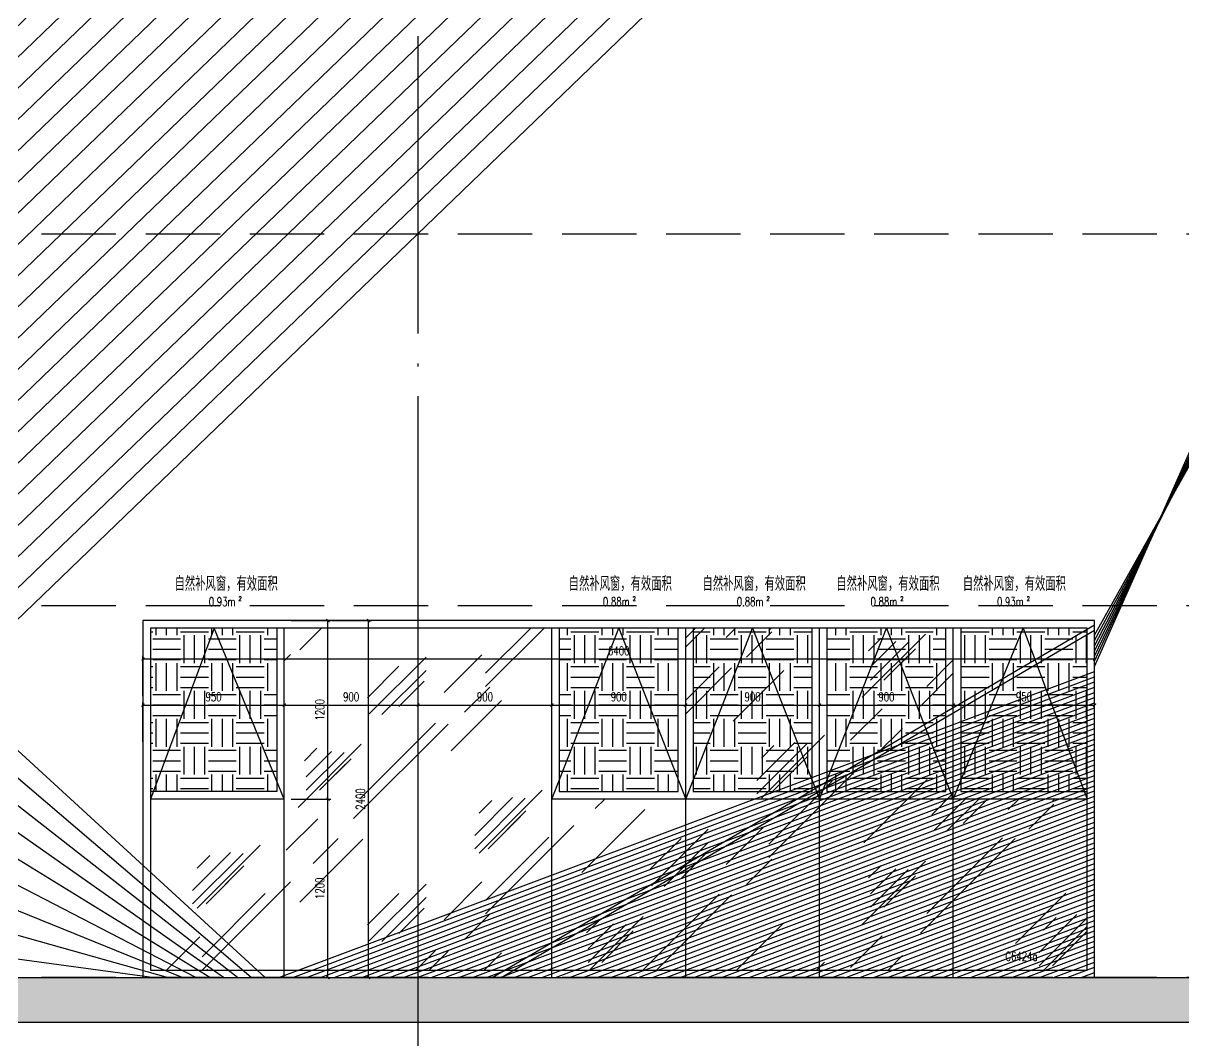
# Model space of a CAD drawing. Extents: x -4210259 to 293730, y -7499 to 868879.
# Drawn here: x -1753996 to -1746190, y 516812 to 523655 of the extents above; entities that cross this region are included whole.
import ezdxf

# ---------------------------------------------------------------- set-up
doc = ezdxf.new("R2010")
doc.units = 0
doc.header["$LTSCALE"] = 1000
doc.header["$MEASUREMENT"] = 0
doc.linetypes.add('__DASH', pattern=[0.35, 0.25, -0.1])
doc.linetypes.add('DOTE', pattern=[2.4200000000000004, 2, -0.2, 0.02, -0.2])
doc.layers.get('Defpoints').update_dxf_attribs({"color": 210})
for name, color, linetype in [('A-AXIS-DOTE', 14, 'DOTE'), ('A-HATCH-2', 251, 'Continuous'), ('A-LIN-V', 9, 'Continuous'), ('A-WINDOW', 140, 'Continuous'), ('A-门窗表显示尺寸', 160, 'Continuous'), ('AS-WALL', 40, 'Continuous'), ('SPACE', 7, 'Continuous'), ('SPACE_HATCH', 8, 'Continuous')]:
    doc.layers.add(name, color=color, linetype=linetype)
doc.layers.add('A-WALL-HATCH', color=8, linetype='Continuous', lineweight=13)
doc.styles.add('_TCH_SPACE', font='SIMPLEX', dxfattribs={"height": 5, "bigfont": 'GBCBIG'})
doc.styles.add('A-DIM_T3', font='SIMPLEX', dxfattribs={"width": 0.7058823529411765, "bigfont": 'GBCBIG'})
doc.styles.add('A-STANDARD', font='SIMPLEX', dxfattribs={"bigfont": 'GBCBIG'})
doc.dimstyles.new('A-DIM&&20', dxfattribs={"dimtxt": 59.5, "dimasz": 20, "dimexe": 20, "dimexo": 20, "dimgap": 25.25, "dimtad": 1, "dimdec": 0, "dimzin": 0, "dimdsep": 46, "dimtxsty": 'A-DIM_T3', "dimblk": 'ARCHTICK', "dimcen": 0.09, "dimclrt": 7, "dimazin": 2, "dimtfac": 1, "dimtdec": 0, "dimtix": 1, "dimtmove": 2, "dimatfit": 3, "dimfxl": 0, "dimtolj": 1, "dimtzin": 0, "dimarcsym": 0})
pattern_1 = [(0, (0, 0), (187.5, 187.5), [187.5, -187.5]), (0, (0, 70.3125), (187.5, 187.5), [187.5, -187.5]), (0, (0, 140.625), (187.5, 187.5), [187.5, -187.5]), (90, (23.4375, 164.0625), (-187.5, 187.5), [187.5, -187.5]), (90, (93.75, 164.0625), (-187.5, 187.5), [187.5, -187.5]), (90, (164.0625, 164.0625), (-187.5, 187.5), [187.5, -187.5])]

# ---------------------------------------------------------------- blocks, each defined once
blk = doc.blocks.new('_ArchTick')
at = {"color": 0, "linetype": 'ByBlock', "const_width": 0.4}
blk.add_lwpolyline([(-0.5, -0.5), (0.5, 0.5)], dxfattribs=at)
blk = doc.blocks.new('*D1509')
at = {"layer": 'A-门窗表显示尺寸', "color": 0, "lineweight": -2}
for p, q in [((-1687760.399683436, 518822.255801638), (-1687760.399683436, 519089.707828153)), ((-1687760.399683436, 519069.707828153), (-1686810.399681441, 519069.707828153)), ((-1686810.399681441, 518822.255801638), (-1686810.399681441, 519089.707828153))]:
    blk.add_line(p, q, dxfattribs=at)
at = {"layer": 'Defpoints', "color": 0}
for p in [(-1686810.399681441, 519069.707828153), (-1687760.399683436, 518802.255801638), (-1686810.399681441, 518802.255801638)]:
    blk.add_point(p, dxfattribs=at)
at = {"layer": 'A-门窗表显示尺寸', "color": 0, "lineweight": -2, "xscale": 20, "yscale": 20, "zscale": 20, "rotation": 180}
blk.add_blockref('_ArchTick', (-1687760.399683436, 519069.707828153), dxfattribs=at)
at = {"layer": 'A-门窗表显示尺寸', "color": 0, "lineweight": -2, "xscale": 20, "yscale": 20, "zscale": 20}
blk.add_blockref('_ArchTick', (-1686810.399681441, 519069.707828153), dxfattribs=at)
at = {"layer": 'A-门窗表显示尺寸', "color": 7, "insert": (-1687285.399682438, 519124.707828153), "char_height": 59.5, "attachment_point": 5, "style": 'A-DIM_T3'}
blk.add_mtext('\\A1;950', dxfattribs=at)
blk = doc.blocks.new('*D1510')
at = {"layer": 'A-门窗表显示尺寸', "color": 0, "lineweight": -2}
for p, q in [((-1686810.399681441, 518822.255801638), (-1686810.399681441, 519089.707828153)), ((-1686810.399681441, 519069.707828153), (-1685910.399683264, 519069.707828153)), ((-1685910.399683264, 518822.255801638), (-1685910.399683264, 519089.707828153))]:
    blk.add_line(p, q, dxfattribs=at)
at = {"layer": 'Defpoints', "color": 0}
for p in [(-1685910.399683264, 519069.707828153), (-1686810.399681441, 518802.255801638), (-1685910.399683264, 518802.255801638)]:
    blk.add_point(p, dxfattribs=at)
at = {"layer": 'A-门窗表显示尺寸', "color": 0, "lineweight": -2, "xscale": 20, "yscale": 20, "zscale": 20, "rotation": 180}
blk.add_blockref('_ArchTick', (-1686810.399681441, 519069.707828153), dxfattribs=at)
at = {"layer": 'A-门窗表显示尺寸', "color": 0, "lineweight": -2, "xscale": 20, "yscale": 20, "zscale": 20}
blk.add_blockref('_ArchTick', (-1685910.399683264, 519069.707828153), dxfattribs=at)
at = {"layer": 'A-门窗表显示尺寸', "color": 7, "insert": (-1686360.399682352, 519124.707828153), "char_height": 59.5, "attachment_point": 5, "style": 'A-DIM_T3'}
blk.add_mtext('\\A1;900', dxfattribs=at)
blk = doc.blocks.new('*D1511')
at = {"layer": 'A-门窗表显示尺寸', "color": 0, "lineweight": -2}
for p, q in [((-1685910.399683264, 518822.255801638), (-1685910.399683264, 519089.707828153)), ((-1685910.399683264, 519069.707828153), (-1685010.399681441, 519069.707828153)), ((-1685010.399681441, 518822.255801638), (-1685010.399681441, 519089.707828153))]:
    blk.add_line(p, q, dxfattribs=at)
at = {"layer": 'Defpoints', "color": 0}
for p in [(-1685010.399681441, 519069.707828153), (-1685910.399683264, 518802.255801638), (-1685010.399681441, 518802.255801638)]:
    blk.add_point(p, dxfattribs=at)
at = {"layer": 'A-门窗表显示尺寸', "color": 0, "lineweight": -2, "xscale": 20, "yscale": 20, "zscale": 20, "rotation": 180}
blk.add_blockref('_ArchTick', (-1685910.399683264, 519069.707828153), dxfattribs=at)
at = {"layer": 'A-门窗表显示尺寸', "color": 0, "lineweight": -2, "xscale": 20, "yscale": 20, "zscale": 20}
blk.add_blockref('_ArchTick', (-1685010.399681441, 519069.707828153), dxfattribs=at)
at = {"layer": 'A-门窗表显示尺寸', "color": 7, "insert": (-1685460.399682352, 519124.707828153), "char_height": 59.5, "attachment_point": 5, "style": 'A-DIM_T3'}
blk.add_mtext('\\A1;900', dxfattribs=at)
blk = doc.blocks.new('*D1512')
at = {"layer": 'A-门窗表显示尺寸', "color": 0, "lineweight": -2}
for p, q in [((-1685010.399681441, 518822.255801638), (-1685010.399681441, 519089.707828153)), ((-1685010.399681441, 519069.707828153), (-1684110.399681441, 519069.707828153)), ((-1684110.399681441, 518822.255801638), (-1684110.399681441, 519089.707828153))]:
    blk.add_line(p, q, dxfattribs=at)
at = {"layer": 'Defpoints', "color": 0}
for p in [(-1684110.399681441, 519069.707828153), (-1685010.399681441, 518802.255801638), (-1684110.399681441, 518802.255801638)]:
    blk.add_point(p, dxfattribs=at)
at = {"layer": 'A-门窗表显示尺寸', "color": 0, "lineweight": -2, "xscale": 20, "yscale": 20, "zscale": 20, "rotation": 180}
blk.add_blockref('_ArchTick', (-1685010.399681441, 519069.707828153), dxfattribs=at)
at = {"layer": 'A-门窗表显示尺寸', "color": 0, "lineweight": -2, "xscale": 20, "yscale": 20, "zscale": 20}
blk.add_blockref('_ArchTick', (-1684110.399681441, 519069.707828153), dxfattribs=at)
at = {"layer": 'A-门窗表显示尺寸', "color": 7, "insert": (-1684560.399681441, 519124.707828153), "char_height": 59.5, "attachment_point": 5, "style": 'A-DIM_T3'}
blk.add_mtext('\\A1;900', dxfattribs=at)
blk = doc.blocks.new('*D1513')
at = {"layer": 'A-门窗表显示尺寸', "color": 0, "lineweight": -2}
for p, q in [((-1684110.399681441, 518822.255801638), (-1684110.399681441, 519089.707828153)), ((-1684110.399681441, 519069.707828153), (-1683210.399681441, 519069.707828153)), ((-1683210.399681441, 518822.255801638), (-1683210.399681441, 519089.707828153))]:
    blk.add_line(p, q, dxfattribs=at)
at = {"layer": 'Defpoints', "color": 0}
for p in [(-1683210.399681441, 519069.707828153), (-1684110.399681441, 518802.255801638), (-1683210.399681441, 518802.255801638)]:
    blk.add_point(p, dxfattribs=at)
at = {"layer": 'A-门窗表显示尺寸', "color": 0, "lineweight": -2, "xscale": 20, "yscale": 20, "zscale": 20, "rotation": 180}
blk.add_blockref('_ArchTick', (-1684110.399681441, 519069.707828153), dxfattribs=at)
at = {"layer": 'A-门窗表显示尺寸', "color": 0, "lineweight": -2, "xscale": 20, "yscale": 20, "zscale": 20}
blk.add_blockref('_ArchTick', (-1683210.399681441, 519069.707828153), dxfattribs=at)
at = {"layer": 'A-门窗表显示尺寸', "color": 7, "insert": (-1683660.399681441, 519124.707828153), "char_height": 59.5, "attachment_point": 5, "style": 'A-DIM_T3'}
blk.add_mtext('\\A1;900', dxfattribs=at)
blk = doc.blocks.new('*D1514')
at = {"layer": 'A-门窗表显示尺寸', "color": 0, "lineweight": -2}
for p, q in [((-1683210.399681441, 518822.255801638), (-1683210.399681441, 519089.707828153)), ((-1683210.399681441, 519069.707828153), (-1682310.399681441, 519069.707828153)), ((-1682310.399681441, 518822.255801638), (-1682310.399681441, 519089.707828153))]:
    blk.add_line(p, q, dxfattribs=at)
at = {"layer": 'Defpoints', "color": 0}
for p in [(-1682310.399681441, 519069.707828153), (-1683210.399681441, 518802.255801638), (-1682310.399681441, 518802.255801638)]:
    blk.add_point(p, dxfattribs=at)
at = {"layer": 'A-门窗表显示尺寸', "color": 0, "lineweight": -2, "xscale": 20, "yscale": 20, "zscale": 20, "rotation": 180}
blk.add_blockref('_ArchTick', (-1683210.399681441, 519069.707828153), dxfattribs=at)
at = {"layer": 'A-门窗表显示尺寸', "color": 0, "lineweight": -2, "xscale": 20, "yscale": 20, "zscale": 20}
blk.add_blockref('_ArchTick', (-1682310.399681441, 519069.707828153), dxfattribs=at)
at = {"layer": 'A-门窗表显示尺寸', "color": 7, "insert": (-1682760.399681441, 519124.707828153), "char_height": 59.5, "attachment_point": 5, "style": 'A-DIM_T3'}
blk.add_mtext('\\A1;900', dxfattribs=at)
blk = doc.blocks.new('*D1515')
at = {"layer": 'A-门窗表显示尺寸', "color": 0, "lineweight": -2}
for p, q in [((-1682310.399681441, 518822.255801638), (-1682310.399681441, 519089.707828153)), ((-1682310.399681441, 519069.707828153), (-1681360.399681441, 519069.707828153)), ((-1681360.399681441, 518822.255801638), (-1681360.399681441, 519089.707828153))]:
    blk.add_line(p, q, dxfattribs=at)
at = {"layer": 'Defpoints', "color": 0}
for p in [(-1681360.399681441, 519069.707828153), (-1682310.399681441, 518802.255801638), (-1681360.399681441, 518802.255801638)]:
    blk.add_point(p, dxfattribs=at)
at = {"layer": 'A-门窗表显示尺寸', "color": 0, "lineweight": -2, "xscale": 20, "yscale": 20, "zscale": 20, "rotation": 180}
blk.add_blockref('_ArchTick', (-1682310.399681441, 519069.707828153), dxfattribs=at)
at = {"layer": 'A-门窗表显示尺寸', "color": 0, "lineweight": -2, "xscale": 20, "yscale": 20, "zscale": 20}
blk.add_blockref('_ArchTick', (-1681360.399681441, 519069.707828153), dxfattribs=at)
at = {"layer": 'A-门窗表显示尺寸', "color": 7, "insert": (-1681835.399681441, 519124.707828153), "char_height": 59.5, "attachment_point": 5, "style": 'A-DIM_T3'}
blk.add_mtext('\\A1;950', dxfattribs=at)
blk = doc.blocks.new('*D1516')
at = {"layer": 'A-门窗表显示尺寸', "color": 0, "lineweight": -2}
for p, q in [((-1686490.399683437, 519637.4520265153), (-1686222.947656922, 519637.4520265153)), ((-1686242.947656922, 517237.452026492), (-1686242.947656922, 519637.4520265153)), ((-1686490.399683437, 517237.452026492), (-1686222.947656922, 517237.452026492))]:
    blk.add_line(p, q, dxfattribs=at)
at = {"layer": 'Defpoints', "color": 0}
for p in [(-1686510.399683437, 519637.4520265153), (-1686242.947656922, 519637.4520265153), (-1686510.399683437, 517237.452026492)]:
    blk.add_point(p, dxfattribs=at)
at = {"layer": 'A-门窗表显示尺寸', "color": 0, "lineweight": -2, "xscale": 20, "yscale": 20, "zscale": 20}
for p, rotation in [((-1686242.947656922, 519637.4520265153), 90), ((-1686242.947656922, 517237.452026492), 270)]:
    blk.add_blockref('_ArchTick', p, dxfattribs=dict(at, rotation=rotation))
at = {"layer": 'A-门窗表显示尺寸', "color": 7, "insert": (-1686297.947656922, 518437.452026504), "char_height": 59.5, "attachment_point": 5, "rotation": 90, "style": 'A-DIM_T3'}
blk.add_mtext('\\A1;2400', dxfattribs=at)
blk = doc.blocks.new('*D1517')
at = {"layer": 'A-门窗表显示尺寸', "color": 0, "lineweight": -2}
for p, q in [((-1687760.399683436, 519132.255801638), (-1687760.399683436, 519399.707828153)), ((-1687760.399683436, 519379.707828153), (-1681360.399681441, 519379.707828153)), ((-1681360.399681441, 519132.255801638), (-1681360.399681441, 519399.707828153))]:
    blk.add_line(p, q, dxfattribs=at)
at = {"layer": 'Defpoints', "color": 0}
for p in [(-1681360.399681441, 519379.707828153), (-1687760.399683436, 519112.255801638), (-1681360.399681441, 519112.255801638)]:
    blk.add_point(p, dxfattribs=at)
at = {"layer": 'A-门窗表显示尺寸', "color": 0, "lineweight": -2, "xscale": 20, "yscale": 20, "zscale": 20, "rotation": 180}
blk.add_blockref('_ArchTick', (-1687760.399683436, 519379.707828153), dxfattribs=at)
at = {"layer": 'A-门窗表显示尺寸', "color": 0, "lineweight": -2, "xscale": 20, "yscale": 20, "zscale": 20}
blk.add_blockref('_ArchTick', (-1681360.399681441, 519379.707828153), dxfattribs=at)
at = {"layer": 'A-门窗表显示尺寸', "color": 7, "insert": (-1684560.399682438, 519434.707828153), "char_height": 59.5, "attachment_point": 5, "style": 'A-DIM_T3'}
blk.add_mtext('\\A1;6400', dxfattribs=at)
blk = doc.blocks.new('*D1518')
at = {"layer": 'A-门窗表显示尺寸', "color": 0, "lineweight": -2}
for p, q in [((-1686763.34733851, 518437.4520265152), (-1686495.895311995, 518437.4520265152)), ((-1686515.895311995, 517237.452026492), (-1686515.895311995, 518437.4520265152)), ((-1686763.34733851, 517237.452026492), (-1686495.895311995, 517237.452026492))]:
    blk.add_line(p, q, dxfattribs=at)
at = {"layer": 'Defpoints', "color": 0}
for p in [(-1686783.34733851, 518437.4520265152), (-1686515.895311995, 518437.4520265152), (-1686783.34733851, 517237.452026492)]:
    blk.add_point(p, dxfattribs=at)
at = {"layer": 'A-门窗表显示尺寸', "color": 0, "lineweight": -2, "xscale": 20, "yscale": 20, "zscale": 20}
for p, rotation in [((-1686515.895311995, 518437.4520265152), 90), ((-1686515.895311995, 517237.452026492), 270)]:
    blk.add_blockref('_ArchTick', p, dxfattribs=dict(at, rotation=rotation))
at = {"layer": 'A-门窗表显示尺寸', "color": 7, "insert": (-1686570.895311995, 517837.452026504), "char_height": 59.5, "attachment_point": 5, "rotation": 90, "style": 'A-DIM_T3'}
blk.add_mtext('\\A1;1200', dxfattribs=at)
blk = doc.blocks.new('*D1519')
at = {"layer": 'A-门窗表显示尺寸', "color": 0, "lineweight": -2}
for p, q in [((-1686763.34733851, 519637.4520265153), (-1686495.895311995, 519637.4520265153)), ((-1686515.895311995, 518437.4520265152), (-1686515.895311995, 519637.4520265153)), ((-1686763.34733851, 518437.4520265152), (-1686495.895311995, 518437.4520265152))]:
    blk.add_line(p, q, dxfattribs=at)
at = {"layer": 'Defpoints', "color": 0}
for p in [(-1686783.34733851, 519637.4520265153), (-1686515.895311995, 519637.4520265153), (-1686783.34733851, 518437.4520265152)]:
    blk.add_point(p, dxfattribs=at)
at = {"layer": 'A-门窗表显示尺寸', "color": 0, "lineweight": -2, "xscale": 20, "yscale": 20, "zscale": 20}
for p, rotation in [((-1686515.895311995, 519637.4520265153), 90), ((-1686515.895311995, 518437.4520265152), 270)]:
    blk.add_blockref('_ArchTick', p, dxfattribs=dict(at, rotation=rotation))
at = {"layer": 'A-门窗表显示尺寸', "color": 7, "insert": (-1686570.895311995, 519037.4520265156), "char_height": 59.5, "attachment_point": 5, "rotation": 90, "style": 'A-DIM_T3'}
blk.add_mtext('\\A1;1200', dxfattribs=at)
blk = doc.blocks.new('34543654')
at = {"layer": 'A-WALL-HATCH'}
h = blk.add_hatch(dxfattribs=at)
h.set_pattern_fill('玻璃2', color=256, scale=100)
h.set_pattern_definition([(45, (64850, 60), (0, 1527.350647362943), [600, -360, 600, -360, 240, -523.28157]), (45, (64820, 90), (0, 1527.350647362943), [480, -600, 360, -360, 420, -463.28157]), (45, (64820, 180), (0, 1527.350647362943), [360, -720, 240, -360, 540, -463.28157]), (45, (64910, 90), (0, 1527.350647362943), [360, -720, 300, -1303.2815]), (45, (65000, 180), (0, 1527.350647362943), [180, -900, 120, -1483.2815]), (45, (64850, 330), (0, 1527.350647362943), [120, -900, 120, -480, 300, -763.28157]), (45, (65390, 240), (0, 1527.350647362943), [600, -900, 720, -475.28157]), (45, (65390, 150), (0, 1527.350647362943), [840, -600, 900, -355.28157]), (45, (65540, 270), (0, -1697.056274847714), [600, -840, 480, -763.28157]), (45, (65450, 450), (0, 1527.350647362943), [300, -1200, 360, -823.28157]), (45, (65630, 360), (0, 1527.350647362943), [240, -1200, 240, -1003.2815])])
h.paths.add_polyline_path([(-1687710.399683444, 517287.4520264955), (-1681410.399681449, 517287.4520265053), (-1681410.399681441, 518437.452026515), (-1682310.399681441, 518437.4520265151), (-1682310.399681441, 519587.452026515), (-1684110.399681441, 519587.452026515), (-1684110.399681441, 518437.4520265151), (-1685010.39968144, 518437.452026515), (-1685010.399681441, 519587.4520265151), (-1686810.399681441, 519587.452026515), (-1686810.399681441, 518437.452026515), (-1687710.399683436, 518437.452026515)])
at = {"layer": 'SPACE_HATCH'}
h = blk.add_hatch(dxfattribs=at)
h.set_pattern_fill('土壤', color=1, scale=50, style=0)
h.set_pattern_definition(pattern_1)
h.paths.add_polyline_path([(-1687710.399683405, 518487.4520264147), (-1686860.399683404, 518487.4520267226), (-1686860.399683543, 519587.4520265012), (-1687710.399683531, 519587.4520265844)])
h = blk.add_hatch(dxfattribs=at)
h.set_pattern_fill('土壤', color=1, scale=50, style=0)
h.set_pattern_definition(pattern_1)
h.paths.add_polyline_path([(-1684160.39968146, 518487.452026469), (-1684960.39968145, 518487.4520264275), (-1684960.399681289, 519587.4520266029), (-1684160.399681542, 519587.452026594)])
h = blk.add_hatch(dxfattribs=at)
h.set_pattern_fill('土壤', color=1, scale=50, style=0)
h.set_pattern_definition(pattern_1)
h.paths.add_polyline_path([(-1683260.39968146, 518487.4520264663), (-1684060.39968145, 518487.4520264248), (-1684060.399681289, 519587.4520266002), (-1683260.399681542, 519587.4520265912)])
h = blk.add_hatch(dxfattribs=at)
h.set_pattern_fill('土壤', color=1, scale=50, style=0)
h.set_pattern_definition(pattern_1)
h.paths.add_polyline_path([(-1682360.39968146, 518487.4520264663), (-1683160.39968145, 518487.4520264248), (-1683160.399681289, 519587.4520266002), (-1682360.399681542, 519587.4520265912)])
h = blk.add_hatch(dxfattribs=at)
h.set_pattern_fill('土壤', color=1, scale=50, style=0)
h.set_pattern_definition(pattern_1)
h.paths.add_polyline_path([(-1681410.399681472, 518487.4520264147), (-1682260.399681473, 518487.4520267226), (-1682260.399681334, 519587.4520265012), (-1681410.399681345, 519587.4520265844)])
at = {"layer": 'A-WINDOW'}
for p, q in [((-1686860.399683436, 519587.4520265178), (-1686860.399683436, 518487.4520264969)), ((-1686810.399681441, 517237.452026515), (-1686810.399681441, 519587.452026515)), ((-1685910.399681441, 517237.452026515), (-1685910.399681441, 519587.452026515)), ((-1685010.399681441, 517237.452026515), (-1685010.399681441, 519587.452026515)), ((-1684960.399681446, 519587.4520265166), (-1684960.399681446, 518487.4520264789)), ((-1684160.399681446, 518487.4520264762), (-1684160.399681446, 519587.4520265124)), ((-1684110.399681441, 517237.452026515), (-1684110.399681441, 519587.452026515)), ((-1684060.399681446, 519587.4520265139), (-1684060.399681446, 518487.4520264762)), ((-1683260.399681446, 518487.4520264762), (-1683260.399681446, 519587.4520265124)), ((-1683210.399681441, 517237.452026515), (-1683210.399681441, 519587.452026515)), ((-1683160.399681446, 519587.4520265139), (-1683160.399681446, 518487.4520264762)), ((-1682360.399681446, 518487.4520264762), (-1682360.399681446, 519587.4520265124)), ((-1682310.399681441, 517237.452026515), (-1682310.399681441, 519587.452026515)), ((-1682260.399681441, 519587.4520265151), (-1682260.399681441, 518487.4520264941)), ((-1686860.399683436, 518487.4520264969), (-1687710.399683436, 518487.4520264969)), ((-1686810.399681441, 518437.452026515), (-1687710.399683436, 518437.452026515)), ((-1684110.399681441, 518437.4520265151), (-1685010.39968144, 518437.452026515)), ((-1684960.399681446, 518487.4520264789), (-1684160.399681446, 518487.4520264789)), ((-1683210.399681441, 518437.4520265124), (-1684110.39968144, 518437.4520265122)), ((-1684060.399681446, 518487.4520264762), (-1683260.399681446, 518487.4520264762)), ((-1682310.399681441, 518437.4520265124), (-1683210.39968144, 518437.4520265122)), ((-1683160.399681446, 518487.4520264762), (-1682360.399681446, 518487.4520264762)), ((-1681410.399681441, 518437.452026515), (-1682310.399681441, 518437.4520265151)), ((-1682260.399681441, 518487.4520264969), (-1681410.399681441, 518487.4520264969))]:
    blk.add_line(p, q, dxfattribs=at)
for points in [[(-1687760.399683436, 517237.4520264918), (-1681360.399681441, 517237.452026515), (-1681360.399681441, 519637.452026515), (-1687760.399683436, 519637.452026515)], [(-1687710.399683436, 517287.4520264919), (-1681410.399681441, 517287.4520265149), (-1681410.399681441, 519587.452026515), (-1687710.399683436, 519587.452026515)]]:
    blk.add_lwpolyline(points, close=True, dxfattribs=at)
for points in [[(-1686810.399683436, 518437.452026515), (-1687280.799363028, 519587.452026515), (-1687710.399683436, 518437.452026515)], [(-1685010.399681441, 518437.452026515), (-1684560.399682438, 519587.452026515), (-1684110.399681441, 518437.452026515)], [(-1684110.399681441, 518437.4520265123), (-1683660.399682438, 519587.4520265123), (-1683210.399681441, 518437.4520265123)], [(-1683210.399681441, 518437.4520265123), (-1682760.399682438, 519587.4520265123), (-1682310.399681441, 518437.4520265123)], [(-1682310.399681441, 518437.452026515), (-1681840.000001848, 519587.452026515), (-1681410.399681441, 518437.452026515)]]:
    blk.add_lwpolyline(points, dxfattribs=at)
at = {"layer": 'A-门窗表显示尺寸', "color": 3, "style": 'A-STANDARD', "width": 0.7058823529411765}
blk.add_text('C6424a', height=59.5, dxfattribs=at).set_placement((-1681960, 517350))
at = {"layer": 'SPACE', "color": 1, "style": '_TCH_SPACE'}
for p in [(-1687548.0334254, 519837.4520265112), (-1684897.234044402, 519837.4520264756), (-1683997.234044402, 519837.4520264729), (-1683097.234044402, 519837.4520264729), (-1682247.234024583, 519837.4520265112)]:
    blk.add_text('自然补风窗，有效面积', height=96.45390070921985, dxfattribs=at).set_placement(p)
at = {"layer": 'SPACE', "color": 1, "style": '_TCH_SPACE', "width": 0.7058823529411765}
for s, height, p in [('0.93m', 59.5, (-1687317.799382846, 519735.0770265112)), ('2', 29.75, (-1687117.799382846, 519770.0770265112)), ('0.88m', 59.5, (-1684667.000001849, 519735.0770264756)), ('2', 29.75, (-1684467.000001849, 519770.0770264756)), ('0.88m', 59.5, (-1683767.000001849, 519735.0770264729)), ('2', 29.75, (-1683567.000001849, 519770.0770264729)), ('0.88m', 59.5, (-1682867.000001849, 519735.0770264729)), ('2', 29.75, (-1682667.000001849, 519770.0770264729)), ('0.93m', 59.5, (-1682016.99998203, 519735.0770265112)), ('2', 29.75, (-1681816.99998203, 519770.0770265112))]:
    blk.add_text(s, height=height, dxfattribs=at).set_placement(p)
at = {"layer": 'A-门窗表显示尺寸'}
for p1, p2, distance, picture, middle in [((-1686783.347338509, 518437.452026515), (-1686783.347338509, 519637.452026515), -267.45202651410364, '*D1519', (-1686570.895311995, 519037.4520265156)), ((-1686510.399683436, 517237.4520264918), (-1686510.399683436, 519637.452026515), -267.4520265138708, '*D1516', (-1686297.947656922, 518437.452026504)), ((-1687760.399683436, 519112.255801638), (-1681360.399681441, 519112.255801638), 267.45202651497675, '*D1517', (-1684560.399682438, 519434.707828153)), ((-1687760.399683436, 518802.255801638), (-1686810.399681441, 518802.255801638), 267.45202651497675, '*D1509', (-1687285.399682438, 519124.707828153)), ((-1686810.399681441, 518802.255801638), (-1685910.399683264, 518802.255801638), 267.45202651497675, '*D1510', (-1686360.399682352, 519124.707828153)), ((-1685910.399683264, 518802.255801638), (-1685010.399681441, 518802.255801638), 267.45202651497675, '*D1511', (-1685460.399682352, 519124.707828153)), ((-1685010.399681441, 518802.255801638), (-1684110.399681441, 518802.255801638), 267.45202651497675, '*D1512', (-1684560.399681441, 519124.707828153)), ((-1684110.399681441, 518802.255801638), (-1683210.399681441, 518802.255801638), 267.45202651497675, '*D1513', (-1683660.399681441, 519124.707828153)), ((-1683210.399681441, 518802.255801638), (-1682310.399681441, 518802.255801638), 267.45202651497675, '*D1514', (-1682760.399681441, 519124.707828153)), ((-1682310.399681441, 518802.255801638), (-1681360.399681441, 518802.255801638), 267.45202651497675, '*D1515', (-1681835.399681441, 519124.707828153)), ((-1686783.347338509, 517237.4520264918), (-1686783.347338509, 518437.452026515), -267.45202651410364, '*D1518', (-1686570.895311995, 517837.452026504))]:
    dim = blk.add_aligned_dim(p1=p1, p2=p2, distance=distance, dimstyle='A-DIM&&20', dxfattribs=at)
    dim.commit()
    dim.dimension.update_dxf_attribs({"geometry": picture, "text_midpoint": middle})

msp = doc.modelspace()

# ---------------------------------------------------------------- hatches: boundary and pattern name
at = {"layer": 'A-HATCH-2'}
h = msp.add_hatch(dxfattribs=at)
h.set_pattern_fill('ANSI31', color=256, scale=150, angle=45.00000000000001)
h.set_pattern_definition([(90, (-40600249011, -3384804562.000004), (-238.125, -1.848892746611746e-30), [])])
h.paths.add_polyline_path([(-1754390.399681344, 517237.452026514), (-1750890.399681412, 517237.4520265075), (-1746790.399678704, 517237.4520265076), (-1746790.399680482, 517237.4520265656), (-1753190.399680705, 517237.4520265422), (-1753190.399682471, 519637.4520265655), (-1746790.399679592, 519637.4520265656), (-1746790.399679592, 517237.4520265145), (-1745590.399681424, 517237.4520265133), (-1745590.399681424, 522237.4520265643), (-1740590.399681411, 522237.4520265643), (-1740590.399671438, 517237.4520265015), (-1739390.399671376, 517237.4520265262), (-1739390.399681348, 531687.452026545), (-1754390.399681344, 531687.4520265457)])
h = msp.add_hatch(dxfattribs=at)
h.set_pattern_fill('ANSI38', color=256, scale=150)
h.set_pattern_definition([(45, (0, 0), (-168.3798022700466, 168.3798022700466), []), (135, (0, 0), (-505.1394068101398, 168.3798022700467), [595.3125, -357.1875])])
h.paths.add_polyline_path([(-1811590.399681446, 516937.4520265246), (-1844940.399681621, 516937.4520265246), (-1844940.399681621, 517237.452026514), (-1811590.399681446, 517237.452026514)])
h.paths.add_polyline_path([(-1805390.399661382, 516937.4520265498), (-1806590.399681433, 516937.4520265498), (-1806590.399681433, 517237.4520265139), (-1805390.399661382, 517237.4520265139)])
h.paths.add_polyline_path([(-1795090.399681446, 516937.4520265246), (-1803890.399671361, 516937.4520265246), (-1803890.399671361, 517237.4520265643), (-1795090.399681446, 517237.4520265643)])
h.paths.add_polyline_path([(-1788890.399661382, 516937.4520265498), (-1790090.399681433, 516937.4520265498), (-1790090.399681433, 517237.4520265139), (-1788890.399661382, 517237.4520265139)])
h.paths.add_polyline_path([(-1778590.399681446, 516937.4520265245), (-1787390.399681343, 516937.4520265245), (-1787390.399681343, 517237.4520265146), (-1778590.399681446, 517237.4520265146)])
h.paths.add_polyline_path([(-1772390.399661382, 516937.4520265498), (-1773590.399681433, 516937.4520265498), (-1773590.399681433, 517237.4520265139), (-1772390.399661382, 517237.4520265139)])
h.paths.add_polyline_path([(-1762090.399681446, 516937.4520265246), (-1770890.399671361, 516937.4520265246), (-1770890.399671361, 517237.4520265643), (-1762090.399681446, 517237.4520265643)])
h.paths.add_polyline_path([(-1755890.399661383, 516937.4520265498), (-1757090.399681433, 516937.4520265498), (-1757090.399681433, 517237.4520265139), (-1755890.399661383, 517237.4520265139)])
h.paths.add_polyline_path([(-1745590.399681446, 516937.4520265246), (-1754390.399671361, 516937.4520265246), (-1754390.399671361, 517237.4520265643), (-1745590.399681446, 517237.4520265643)])
h.paths.add_polyline_path([(-1739390.399661382, 516937.4520265498), (-1740590.399681433, 516937.4520265498), (-1740590.399681433, 517237.4520265151), (-1739390.399661382, 517237.4520265151)])
h.paths.add_polyline_path([(-1734440.399674061, 516937.4520265246), (-1737890.399681343, 516937.4520265246), (-1737890.399681343, 517237.452026539), (-1734440.399674061, 517237.452026539)])
h.paths.add_polyline_path([(-1733240.399682313, 517237.4520266386), (-1734340.399661017, 517237.4520266386), (-1734340.399661017, 516937.4520265245), (-1733240.399682313, 516937.4520265245)])

# ---------------------------------------------------------------- linework, layer by layer
at = {"layer": 'A-AXIS-DOTE'}
msp.add_line((-1751340.399681416, 511887.4520265246), (-1751340.399681416, 536222.770441513), dxfattribs=at)
at = {"layer": 'A-AXIS-DOTE', "linetype": '__DASH', "ltscale": 2}
for p, q in [((-1712071.929382368, 522237.4520265154), (-1851898.070617632, 522237.452026514)), ((-1712071.929382368, 519737.4520265154), (-1851898.070617632, 519737.452026514)), ((-1712071.929382368, 517237.4520265154), (-1851898.070617632, 517237.452026514))]:
    msp.add_line(p, q, dxfattribs=at)
at = {"layer": 'A-LIN-V'}
msp.add_line((-1754390.399671361, 517237.4520265643), (-1745590.399681446, 517237.4520265643), dxfattribs=at)
at = {"layer": 'A-WALL-HATCH'}
msp.add_line((-1746790.399679592, 517237.452026515), (-1753870, 517237.452026515), dxfattribs=at)
at = {"layer": 'AS-WALL'}
msp.add_line((-1851898.070617632, 516937.4520265246), (-1712071.929382368, 516937.4520265245), dxfattribs=at)

# ---------------------------------------------------------------- block references
at = {"layer": 'A-LIN-V'}
msp.add_blockref('34543654', (-65429.99999815156, 0), dxfattribs=at)

doc.saveas('drawing.dxf')
